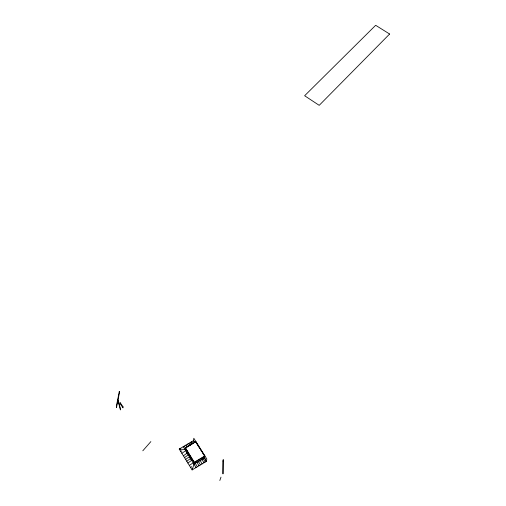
<?xml version="1.0" encoding="UTF-8"?>
<svg xmlns="http://www.w3.org/2000/svg" width="506" height="506" viewBox="0 0 506 506"><rect width="100%" height="100%" fill="white"/><g stroke="black" fill="none" stroke-linecap="round" stroke-linejoin="round"><path stroke-width="0.76" d="M187.214 453.325L187.258 452.94L183.406 455.811M188.34 455.141L188.384 454.761L184.519 457.62M190.598 458.79L190.648 458.411L186.758 461.238M195.74 442.061L195.797 441.643L185.341 447.816L185.145 449.537L196.037 467.563M193.482 461.364L193.311 462.705L189.345 465.431M204.715 456.368L194.247 462.655L185.304 447.759L194.298 462.25L194.051 464.356M195.405 461.959L195.227 463.3L197.372 466.753M196.96 462.604L197.011 462.231L198.947 465.805M198.314 461.788L198.365 461.415L200.465 464.887M200.066 460.738L200.123 460.359L202.058 463.926M202.501 459.271L203.178 458.866L203.444 457.133M204.449 458.107L204.778 455.963L195.797 441.643L186.417 447.487M219.825 480.498L220.989 477.133M192.603 468.531L192.116 469.922L179.238 449.062L193.513 440.644L193.804 438.253L206.809 458.993L206.442 461.289L192.116 469.922L194.095 463.983L204.506 457.728L206.442 461.289L204.848 458.74M190.73 467.677L191.565 466.545M142.8 450.802L150.87 441.599M185.639 459.429L189.516 456.589M187.878 463.053L191.78 460.245L191.736 460.618L189.472 456.962M181.863 453.313L185.81 450.612L185.936 449.252L185.746 451.01L186.897 450.334M188.036 443.882L188.371 443.673M197.637 462.199L199.193 461.263M200.945 460.207L201.875 459.309L203.969 462.775M194.298 462.25L204.778 455.963M180.553 451.181L181.945 450.979M180.648 449.265L179.238 449.062L185.145 449.537L183.147 446.76M194.721 442.295L193.513 440.644L194.69 442.529M191.666 441.732L192.875 443.382M190.895 442.187L192.097 443.844M190.186 442.605L191.388 444.262M187.397 444.249L188.776 446.159M184.266 446.096L185.866 448.316M188.871 443.382L190.414 445.634M185.993 445.078L187.1 446.798M195.702 442.004L196.353 443.035M196.657 443.522L199.889 448.67M200.692 449.954L201.907 451.883M202.71 453.174L203.924 455.103M202.387 457.601L203.178 458.866M186.493 452.162L187.777 454.23M203.241 458.487L205.177 462.048M222.982 460.998L222.975 473.92L223.254 459.606L222.982 460.998M119.296 391.499L116.386 406.179L116.488 407.634L119.391 392.985L119.296 391.499M389.614 34.022L319.204 105.343L304.631 95.742L375.661 25.3L389.614 34.022M122.971 406.716L120.036 402.498L120.105 403.674L123.034 407.88L122.971 406.716M120.314 408.285L117.911 399.879L120.409 409.917L120.314 408.285"/></g></svg>
